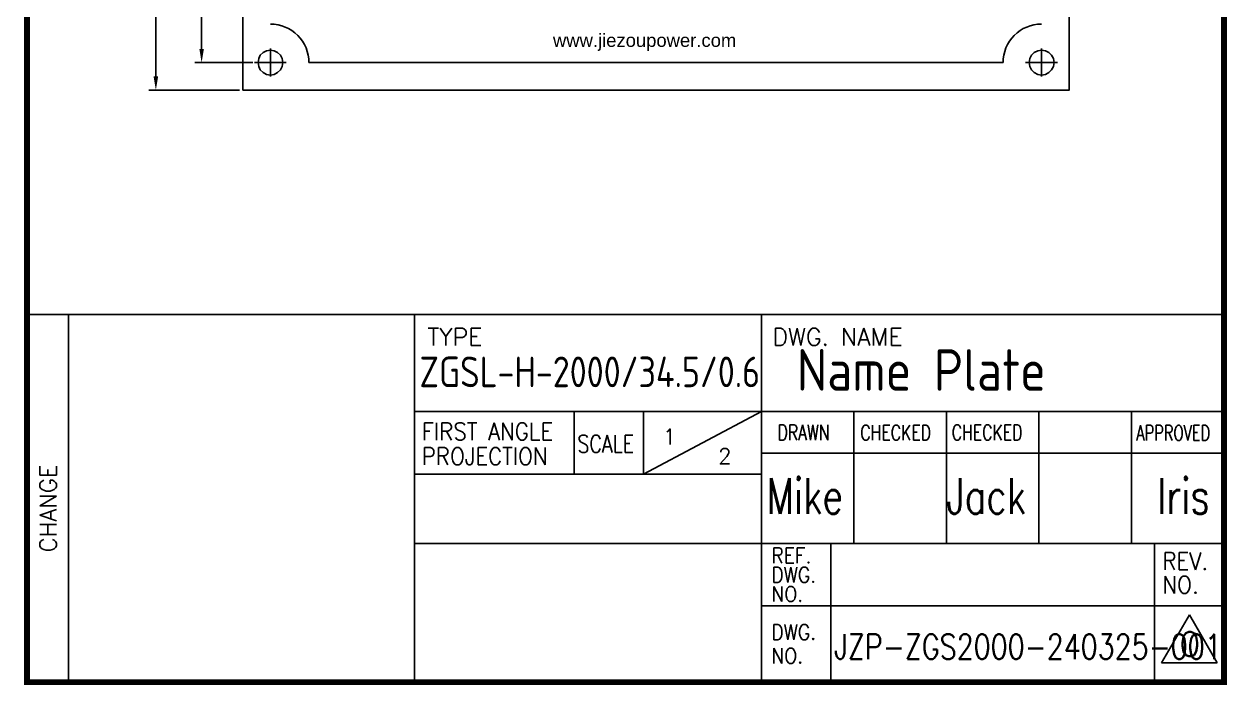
# Model space of a CAD drawing. Header units: inches. Extents: x 198356 to 209798, y -190593 to -183267.
# Drawn here: x 209579.4 to 209797.8, y -190239.1 to -190119 of the extents above; entities that cross this region are included whole.
import ezdxf

# ---------------------------------------------------------------- set-up
doc = ezdxf.new("R2010")
doc.units = ezdxf.units.IN
doc.header["$LTSCALE"] = 13
doc.linetypes.add('CENTER', pattern=[50.8, 31.75, -6.35, 6.35, -6.35])
doc.layers.get('0').update_dxf_attribs({"color": 1, "linetype": 'CENTER'})
for name, color, linetype in [('1', 4, 'Continuous'), ('2', 3, 'Continuous'), ('PDF_Geometry', 7, 'Continuous')]:
    doc.layers.add(name, color=color, linetype=linetype)
doc.styles.add('Note Text (ANSI)', font='arial.ttf')
doc.styles.add('ROMANS', font='romans.shx', dxfattribs={"bigfont": 'whgtxt.shx'})
doc.styles.get("Standard").update_dxf_attribs({"font": 'gbenor.shx', "bigfont": 'gbcbig.shx'})
doc.dimstyles.new('ISO-25', dxfattribs={"dimtxt": 2.5, "dimasz": 2.5, "dimexe": 1.25, "dimexo": 0.625, "dimtad": 1, "dimtxsty": 'Standard', "dimcen": 2.5, "dimadec": 0, "dimazin": 0, "dimtfac": 1, "dimtmove": 0, "dimatfit": 3, "dimfxl": 1, "dimarcsym": 0})

# ---------------------------------------------------------------- blocks, each defined once
blk = doc.blocks.new('*D58')
at = {"layer": '2', "color": 0, "linetype": 'Continuous', "lineweight": -2}
for p, q in [((209620.98, -189961.01), (209610.43, -189961.01)), ((209611.68, -190123.52), (209611.68, -189963.51)), ((209620.98, -190126.02), (209610.43, -190126.02))]:
    blk.add_line(p, q, dxfattribs=at)
at = {"layer": '2', "color": 0, "linetype": 'Continuous'}
for points in [[(209611.27, -189963.51), (209612.1, -189963.51), (209611.68, -189961.01)], [(209611.27, -190123.52), (209612.1, -190123.52), (209611.68, -190126.02)]]:
    blk.add_solid(points, dxfattribs=at)
at = {"layer": 'Defpoints', "color": 0, "linetype": 'Continuous'}
for p in [(209611.68, -189961.01), (209621.61, -189961.01), (209621.61, -190126.02)]:
    blk.add_point(p, dxfattribs=at)
at = {"layer": '2', "color": 0, "linetype": 'Continuous', "insert": (209609.81, -190043.52), "char_height": 2.5, "attachment_point": 5, "rotation": 90}
blk.add_mtext('165', dxfattribs=at)
blk = doc.blocks.new('*D59')
at = {"layer": '2', "color": 0, "linetype": 'Continuous', "lineweight": -2}
for p, q in [((209618.57, -189956.01), (209602.12, -189956.01)), ((209603.37, -189958.51), (209603.37, -190128.52)), ((209618.57, -190131.02), (209602.12, -190131.02))]:
    blk.add_line(p, q, dxfattribs=at)
at = {"layer": '2', "color": 0, "linetype": 'Continuous'}
for points in [[(209602.95, -189958.51), (209603.79, -189958.51), (209603.37, -189956.01)], [(209602.95, -190128.52), (209603.79, -190128.52), (209603.37, -190131.02)]]:
    blk.add_solid(points, dxfattribs=at)
at = {"layer": 'Defpoints', "color": 0, "linetype": 'Continuous'}
for p in [(209619.19, -189956.01), (209603.37, -190131.02), (209619.19, -190131.02)]:
    blk.add_point(p, dxfattribs=at)
at = {"layer": '2', "color": 0, "linetype": 'Continuous', "insert": (209601.5, -190043.52), "char_height": 2.5, "attachment_point": 5, "rotation": 90}
blk.add_mtext('175', dxfattribs=at)

msp = doc.modelspace()

# ---------------------------------------------------------------- linework, layer by layer
at = {"layer": '1', "color": 0, "linetype": 'Continuous'}
for p, q in [((209579.967, -190238.588), (209579.967, -189889.568)), ((209797.317, -189889.568), (209797.317, -190238.588)), ((209797.317, -190238.588), (209579.967, -190238.588))]:
    msp.add_line(p, q, dxfattribs=at)
at = {"layer": '1'}
msp.add_line((209650.317, -190238.628), (209587.527, -190238.628), dxfattribs=at)
at = {"layer": '1', "const_width": 1.05}
msp.add_lwpolyline([(209579.967, -189889.568), (209797.317, -189889.568), (209797.317, -190238.588), (209579.967, -190238.588), (209579.967, -189889.568), (209797.317, -189889.568)], dxfattribs=at)
at = {"layer": '2'}
for p, q in [((209797.317, -190171.808), (209579.967, -190171.808)), ((209797.317, -190171.808), (209579.967, -190171.808)), ((209587.527, -190238.588), (209587.527, -190171.808)), ((209650.317, -190238.588), (209650.317, -190171.808)), ((209713.317, -190171.808), (209713.317, -190238.588)), ((209797.317, -190189.448), (209650.317, -190189.448)), ((209679.297, -190200.788), (209679.297, -190189.448)), ((209713.317, -190189.448), (209691.897, -190200.788)), ((209691.897, -190200.788), (209691.897, -190189.448)), ((209730.117, -190213.388), (209730.117, -190189.448)), ((209746.917, -190213.388), (209746.917, -190189.448)), ((209763.717, -190213.388), (209763.717, -190189.448)), ((209780.517, -190213.388), (209780.517, -190189.448)), ((209797.317, -190197.008), (209713.317, -190197.008)), ((209713.317, -190200.788), (209650.317, -190200.788)), ((209797.317, -190213.388), (209650.317, -190213.388)), ((209725.917, -190238.588), (209725.917, -190213.388)), ((209784.717, -190213.388), (209784.717, -190238.588)), ((209797.317, -190224.728), (209713.317, -190224.728)), ((209785.977, -190235.122), (209791.017, -190226.392)), ((209791.017, -190226.392), (209796.057, -190235.122)), ((209796.057, -190235.122), (209785.977, -190235.122))]:
    msp.add_line(p, q, dxfattribs=at)
at = {"layer": 'PDF_Geometry', "lineweight": 25}
for points in [[(209619.192, -189956.008), (209769.213, -189956.008), (209769.213, -190131.023), (209619.192, -190131.023), (209619.192, -189956.008)], [(209624.191, -190128.552), (209624.191, -190123.441)], [(209764.158, -190128.552), (209764.158, -190123.441)], [(209626.438, -190126.024), (209626.325, -190125.294), (209625.988, -190124.676), (209625.483, -190124.171), (209624.865, -190123.89), (209624.191, -190123.778), (209623.461, -190123.89), (209622.843, -190124.171), (209622.337, -190124.676), (209622.057, -190125.294), (209621.944, -190126.024), (209622.057, -190126.698), (209622.337, -190127.316), (209622.843, -190127.822), (209623.461, -190128.159), (209624.191, -190128.271), (209624.865, -190128.159), (209625.483, -190127.822), (209625.988, -190127.316), (209626.325, -190126.698), (209626.438, -190126.024)], [(209766.461, -190126.024), (209766.349, -190125.294), (209766.012, -190124.676), (209765.506, -190124.171), (209764.888, -190123.89), (209764.158, -190123.778), (209763.484, -190123.89), (209762.866, -190124.171), (209762.361, -190124.676), (209762.024, -190125.294), (209761.912, -190126.024), (209762.024, -190126.698), (209762.361, -190127.316), (209762.866, -190127.822), (209763.484, -190128.159), (209764.158, -190128.271), (209764.888, -190128.159), (209765.506, -190127.822), (209766.012, -190127.316), (209766.349, -190126.698), (209766.461, -190126.024)], [(209621.27, -190126.024), (209627.055, -190126.024)], [(209621.607, -190126.024), (209626.718, -190126.024)], [(209757.194, -190126.024), (209631.156, -190126.024)], [(209761.294, -190126.024), (209767.079, -190126.024)], [(209761.631, -190126.024), (209766.742, -190126.024)]]:
    msp.add_lwpolyline(points, dxfattribs=at)
for centre, radius, start, end in [((209624.205, -190125.975), 6.955, 359.59046, 90.11743), ((209764.176, -190125.999), 6.985, 90.14542, 180.21199)]:
    msp.add_arc(centre, radius, start, end, dxfattribs=at)

# ---------------------------------------------------------------- texts
at = {"color": 4}
msp.add_text('Name Plate', height=7.56, dxfattribs=at).set_placement((209719.729, -190185.658))
at = {"color": 4, "true_color": 0x00ffff, "style": 'ROMANS', "width": 0.8}
msp.add_text('JZP-ZGS2000-240325-001', height=4.5, dxfattribs=at).set_placement((209726.547, -190234.399))
at = {"layer": '2', "style": 'ROMANS'}
for s, height, p in [('TYPE', 3.15, (209652.675, -190177.442)), ('DWG. NAME', 3.15, (209715.332, -190177.442)), ('1', 2.835, (209695.399, -190195.415))]:
    msp.add_text(s, height=height, dxfattribs=at).set_placement(p)
at = {"layer": '2', "color": 4, "width": 0.95}
msp.add_text('ZGSL-H-2000/34.5/0.6', height=5.56306, dxfattribs=at).set_placement((209651.225, -190184.999))
at = {"layer": '2', "style": 'ROMANS'}
for s, height, width, p in [('FIRST ANGLE', 3.15, 0.9, (209651.674, -190194.616)), ('DRAWN', 2.772, 0.75, (209716.262, -190194.609)), ('CHECKED', 2.772, 0.75, (209731.285, -190194.651)), ('CHECKED', 2.772, 0.75, (209747.886, -190194.609)), ('APPROVED', 2.772, 0.7, (209781.411, -190194.696)), ('SCALE', 3.15, 0.8, (209679.935, -190196.869)), ('PROJECTION', 3.15, 0.9, (209651.674, -190199.122)), ('Mike', 6.4375, 0.75, (209714.268, -190207.998)), ('Jack', 6.4375, 0.75, (209746.918, -190207.998)), ('lris', 6.4375, 0.75, (209785.199, -190207.998)), ('REF.', 2.772, 0.9, (209715.127, -190216.975)), ('REV.', 3.15, 0.9, (209786.15, -190218.169)), ('DWG.', 2.772, 0.9, (209715.127, -190220.488)), ('NO.', 3.15, 0.9, (209786.15, -190222.464)), ('NO.', 2.772, 0.9, (209715.127, -190223.976)), ('DWG.', 2.772, 0.9, (209715.124, -190230.903)), ('NO.', 2.772, 0.9, (209715.124, -190235.199))]:
    msp.add_text(s, height=height, dxfattribs=dict(at, width=width)).set_placement(p)
at = {"layer": '2', "color": 4, "style": 'ROMANS'}
for s, height, p in [('2', 2.835, (209705.472, -190198.95)), ('0', 4.41, (209789.226, -190233.897))]:
    msp.add_text(s, height=height, dxfattribs=at).set_placement(p)
at = {"layer": '2', "style": 'ROMANS'}
msp.add_text('CHANGE', height=3.024, rotation=90, dxfattribs=at).set_placement((209585.324, -190215.015))
at = {"layer": '2', "linetype": 'Continuous', "insert": (209675.472, -190123.887), "char_height": 2.40214, "attachment_point": 7, "style": 'Note Text (ANSI)'}
msp.add_mtext('{\\W0.997175;www.jiezoupower.com}', dxfattribs=at)

# ---------------------------------------------------------------- dimensions: what is measured, and where the dimension line sits
at = {"layer": '2', "linetype": 'Continuous'}
for base, p1, p2, picture, middle in [((209603.37, -190131.023), (209619.192, -189956.008), (209619.192, -190131.023), '*D59', (209601.495, -190043.516)), ((209611.682, -189961.007), (209621.607, -190126.024), (209621.607, -189961.007), '*D58', (209609.807, -190043.516))]:
    dim = msp.add_linear_dim(base=base, p1=p1, p2=p2, angle=90, dimstyle='ISO-25', override={"dimdec": 0}, dxfattribs=at)
    dim.commit()
    dim.dimension.update_dxf_attribs({"geometry": picture, "text_midpoint": middle})

doc.saveas('drawing.dxf')
